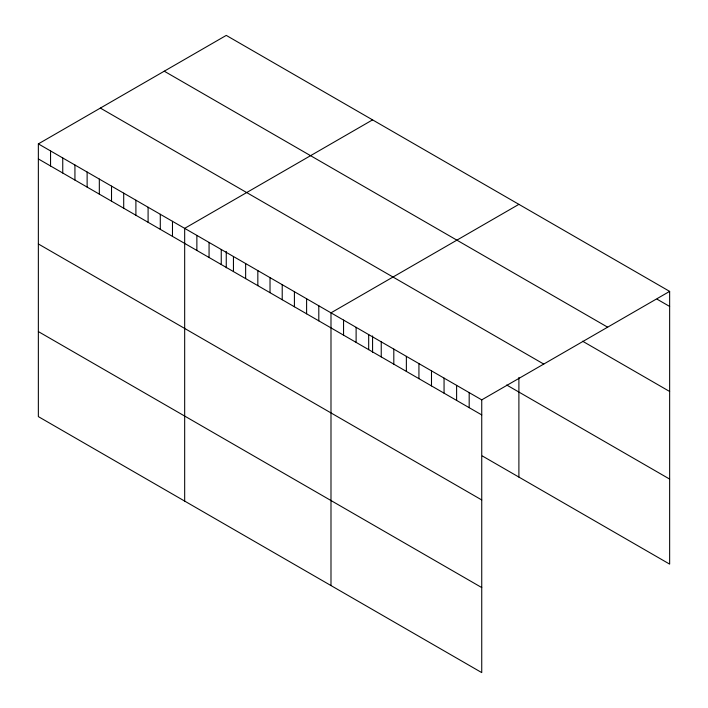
<?xml version="1.0" encoding="UTF-8"?>
<svg xmlns="http://www.w3.org/2000/svg" width="708" height="708" viewBox="0 0 708 708"><rect width="100%" height="100%" fill="white"/><g stroke="black" fill="none" stroke-linecap="round" stroke-linejoin="round"><path stroke-width="1.06" d="M38.356 143.883L481.741 399.87L481.741 672.6L38.356 416.614L38.356 143.883L226.259 35.4L669.644 291.386L669.644 564.117L482.316 455.961M372.576 119.873L184.673 228.357L184.673 501.087M518.893 204.355L330.99 312.839L330.99 585.56M481.741 399.87L669.644 291.386M657.086 299.192L669.644 306.44M164.247 71.198L607.641 327.185M582.604 341.221L669.644 391.48M100.359 108.085L543.753 364.071M506.698 385.01L669.644 479.086M38.356 158.937L481.741 414.923M38.356 243.968L481.741 499.963M38.356 331.583L481.741 587.569M518.893 377.444L518.893 477.077M469.183 392.621L469.183 407.675M456.616 385.364L456.616 400.418M444.058 378.116L444.058 393.17M431.491 370.859L431.491 385.913M418.932 363.602L418.932 378.665M406.365 356.354L406.365 371.408M393.807 349.097L393.807 364.16M381.24 341.849L381.24 356.903M372.576 335.919L372.576 352.265M368.682 334.592L368.682 349.646M356.115 327.344L356.115 342.398M343.557 320.087L343.557 335.141M318.804 305.794L318.804 320.848M306.608 298.758L306.608 313.812M294.413 291.714L294.413 306.776M282.218 284.678L282.218 299.732M270.022 277.633L270.022 292.696M257.836 270.598L257.836 285.651M245.641 263.553L245.641 278.616M233.445 256.517L233.445 271.571M226.259 251.437L226.259 267.792M221.25 249.481L221.25 264.535M209.064 242.437L209.064 257.491M196.868 235.401L196.868 250.455M172.478 221.321L172.478 236.375M160.291 214.276L160.291 229.339M148.096 207.24L148.096 222.294M135.901 200.196L135.901 215.259M123.705 193.16L123.705 208.214M111.519 186.124L111.519 201.178M99.324 179.08L99.324 194.134M87.128 172.044L87.128 187.098M74.933 164.999L74.933 180.062M62.747 157.964L62.747 173.018M50.551 150.919L50.551 165.982"/></g></svg>
